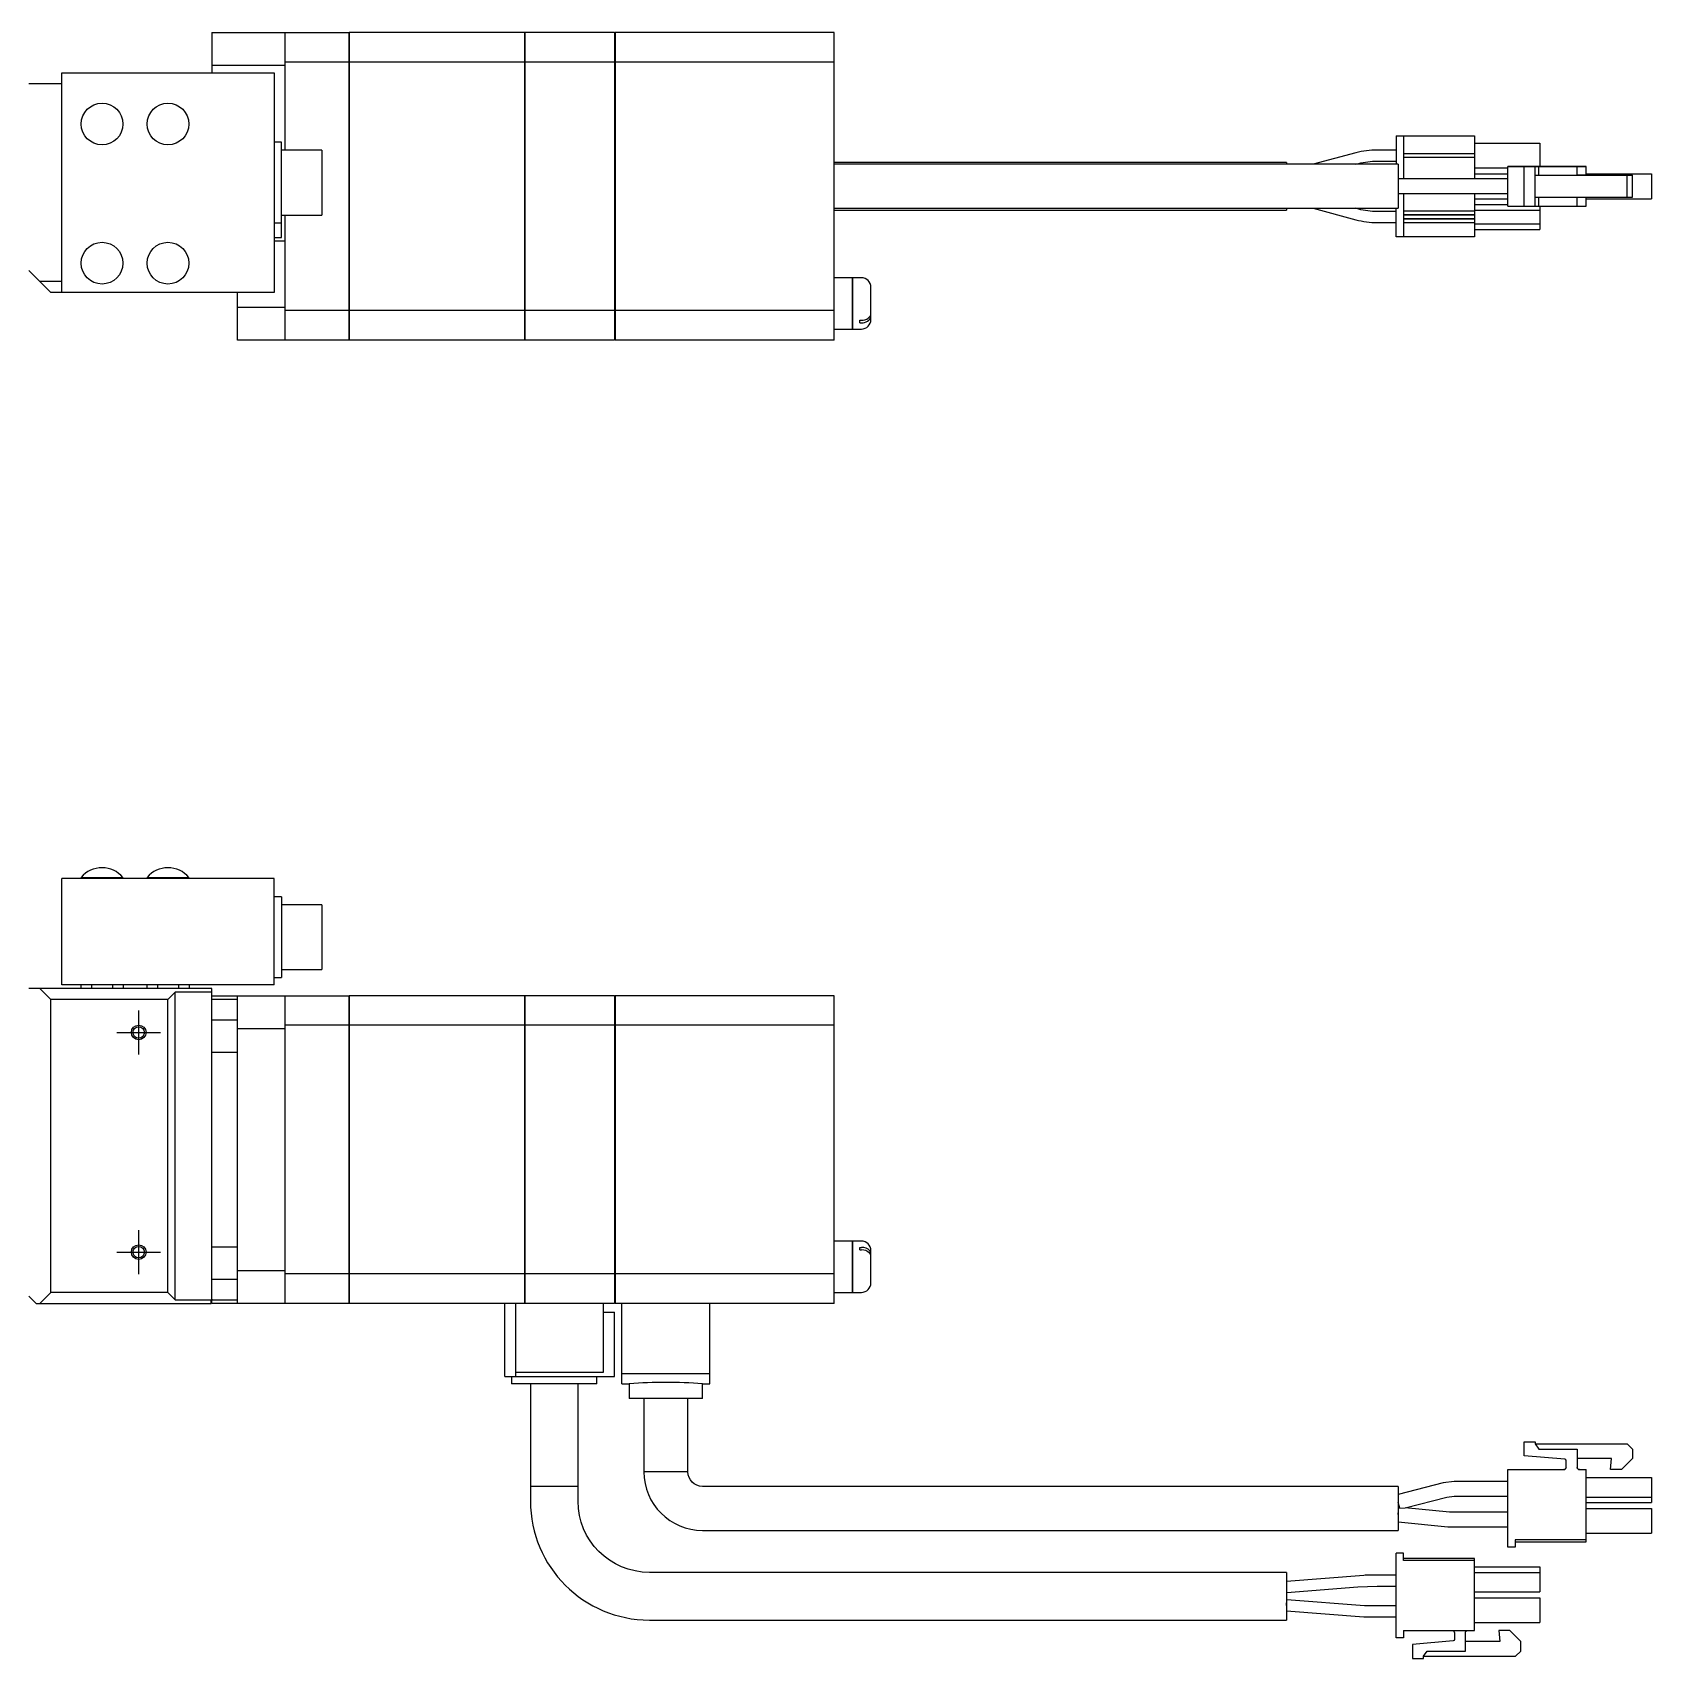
# Model space of a CAD drawing. Extents: x 0 to 933, y -8 to 549.
# Drawn here: x 241.3 to 462.4, y 327.1 to 549.1 of the extents above; entities that cross this region are included whole.
import ezdxf

# ---------------------------------------------------------------- set-up
doc = ezdxf.new("R2010")
doc.units = 0
doc.header["$LTSCALE"] = 0.5
doc.linetypes.add('CENTER', pattern=[50.8, 31.75, -6.35, 6.35, -6.35])
for name, color, linetype in [('MSM_CENTER', 1, 'CENTER'), ('MSM_CONTINUOUS', 7, 'CONTINUOUS'), ('MSM_NARROW', 5, 'CONTINUOUS')]:
    doc.layers.add(name, color=color, linetype=linetype)

msp = doc.modelspace()

# ---------------------------------------------------------------- linework, layer by layer
at = {"layer": 'MSM_CENTER'}
for p, q in [((255.76, 409.56), (255.76, 415.56)), ((252.76, 412.56), (258.76, 412.56)), ((255.76, 379.56), (255.76, 385.56)), ((252.76, 382.56), (258.76, 382.56))]:
    msp.add_line(p, q, dxfattribs=at)
at = {"layer": 'MSM_CONTINUOUS'}
for p, q in [((265.76, 549.12), (265.76, 543.62)), ((265.76, 549.12), (284.46, 549.12)), ((275.76, 533.04), (275.76, 549.12)), ((284.46, 549.12), (284.46, 507.12)), ((284.51, 549.07), (284.46, 549.07)), ((284.51, 549.12), (284.51, 507.12)), ((308.46, 549.12), (284.51, 549.12)), ((308.46, 549.12), (308.46, 507.12)), ((308.51, 549.07), (308.46, 549.07)), ((308.51, 549.12), (308.51, 507.12)), ((320.76, 549.12), (308.51, 549.12)), ((320.76, 549.12), (320.76, 507.12)), ((320.81, 549.07), (320.76, 549.07)), ((320.81, 549.12), (320.81, 507.12)), ((350.76, 549.12), (320.81, 549.12)), ((350.76, 507.12), (350.76, 549.12)), ((275.76, 544.62), (265.76, 544.62)), ((284.46, 545.09), (275.76, 545.09)), ((284.51, 544.83), (284.46, 544.83)), ((308.46, 545.09), (284.51, 545.09)), ((308.51, 544.83), (308.46, 544.83)), ((320.76, 545.09), (308.51, 545.09)), ((320.81, 544.83), (320.76, 544.83)), ((350.76, 545.09), (320.81, 545.09)), ((245.26, 542.12), (240.76, 542.12)), ((245.26, 513.62), (245.26, 543.62)), ((245.26, 543.62), (274.26, 543.62)), ((274.26, 543.62), (274.26, 513.62)), ((275.26, 534.12), (274.26, 534.12)), ((275.26, 521.12), (275.26, 534.12)), ((280.76, 533.04), (275.26, 533.04)), ((280.76, 533.04), (280.76, 524.19)), ((427.51, 533.07), (424.88, 533.07)), ((427.51, 535.02), (427.51, 531.12)), ((427.51, 535.02), (438.21, 535.02)), ((428.51, 535.02), (428.51, 529.12)), ((438.21, 535.02), (438.21, 529.12)), ((438.21, 534.02), (447.11, 534.02)), ((447.11, 534.02), (447.11, 530.82)), ((412.51, 531.37), (350.76, 531.37)), ((427.76, 531.12), (350.76, 531.12)), ((412.51, 531.37), (412.51, 531.12)), ((422, 532.69), (416.14, 531.12)), ((421.93, 531.12), (422.39, 531.24)), ((424.88, 531.57), (427.51, 531.57)), ((427.76, 531.12), (427.76, 525.12)), ((438.21, 532.57), (428.51, 532.57)), ((438.21, 532.07), (428.51, 532.07)), ((442.76, 530.82), (450.41, 530.82)), ((442.76, 530.82), (442.76, 530.82)), ((443.76, 530.82), (442.76, 530.82)), ((442.76, 525.42), (442.76, 530.82)), ((453.46, 530.82), (443.76, 530.82)), ((444.96, 525.42), (444.96, 530.82)), ((444.96, 530.82), (446.46, 530.82)), ((450.53, 530.82), (444.96, 530.82)), ((446.46, 525.42), (446.46, 530.82)), ((446.46, 530.82), (446.96, 530.82)), ((446.96, 530.82), (452.21, 530.82)), ((446.96, 529.62), (446.96, 530.82)), ((450.41, 530.82), (450.71, 530.82)), ((450.71, 530.82), (450.53, 530.82)), ((452.21, 530.82), (452.51, 530.82)), ((452.21, 529.62), (452.21, 530.82)), ((452.51, 530.82), (453.46, 530.82)), ((453.46, 530.82), (453.46, 530.82)), ((453.46, 529.62), (453.46, 530.82)), ((434.14, 529.12), (427.76, 529.12)), ((434.67, 529.12), (427.76, 529.12)), ((435.4, 529.12), (434.14, 529.12)), ((434.86, 529.12), (434.67, 529.12)), ((442.76, 529.12), (434.86, 529.12)), ((442.76, 529.12), (435.4, 529.12)), ((438.21, 530.62), (442.76, 530.62)), ((438.21, 529.82), (442.76, 529.82)), ((446.46, 529.62), (446.96, 529.62)), ((446.46, 529.62), (459.06, 529.62)), ((446.96, 529.62), (452.21, 529.62)), ((456.89, 529.62), (452.21, 529.62)), ((452.51, 529.62), (452.21, 529.62)), ((453.46, 529.82), (462.36, 529.82)), ((453.46, 529.82), (462.36, 529.82)), ((453.46, 529.82), (462.36, 529.82)), ((456.76, 529.62), (456.89, 529.62)), ((458.26, 529.62), (456.76, 529.62)), ((459.76, 529.62), (458.26, 529.62)), ((459.06, 526.62), (459.06, 529.62)), ((459.06, 529.62), (459.76, 529.62)), ((459.76, 526.62), (459.76, 529.62)), ((462.36, 529.82), (462.36, 526.42)), ((427.76, 527.12), (434.14, 527.12)), ((428.51, 527.12), (428.51, 521.22)), ((434.14, 527.12), (435.4, 527.12)), ((435.4, 527.12), (442.76, 527.12)), ((438.21, 527.12), (438.21, 521.22)), ((438.21, 526.42), (442.76, 526.42)), ((446.46, 526.62), (459.06, 526.62)), ((446.96, 525.42), (446.96, 526.62)), ((452.21, 525.42), (452.21, 526.62)), ((453.46, 525.42), (453.46, 526.62)), ((453.46, 526.42), (462.36, 526.42)), ((459.06, 526.62), (459.76, 526.62)), ((275.26, 524.19), (280.76, 524.19)), ((275.76, 507.12), (275.76, 524.19)), ((350.76, 525.12), (427.76, 525.12)), ((350.76, 524.87), (412.51, 524.87)), ((412.51, 525.12), (412.51, 524.87)), ((416.14, 525.12), (422, 523.55)), ((422.38, 525), (421.93, 525.12)), ((427.51, 524.67), (424.88, 524.67)), ((427.51, 521.22), (427.51, 525.12)), ((438.21, 524.72), (428.51, 524.72)), ((438.21, 524.22), (428.51, 524.22)), ((438.21, 524.17), (428.51, 524.17)), ((438.21, 525.62), (442.76, 525.62)), ((438.21, 524.87), (447.11, 524.87)), ((442.76, 525.42), (444.96, 525.42)), ((444.96, 525.42), (446.46, 525.42)), ((446.46, 525.42), (446.96, 525.42)), ((446.96, 525.42), (452.21, 525.42)), ((447.11, 525.42), (447.11, 522.22)), ((452.21, 525.42), (452.51, 525.42)), ((452.51, 525.42), (453.46, 525.42)), ((274.26, 523.12), (275.26, 523.12)), ((424.88, 523.17), (427.51, 523.17)), ((438.21, 523.67), (428.51, 523.67)), ((438.21, 523.62), (428.51, 523.62)), ((438.21, 523.12), (428.51, 523.12)), ((438.21, 522.97), (447.11, 522.97)), ((438.21, 522.22), (447.11, 522.22)), ((274.26, 521.12), (275.26, 521.12)), ((275.76, 520.62), (274.26, 520.62)), ((438.21, 521.22), (427.51, 521.22)), ((242.26, 515.12), (240.76, 516.62)), ((353.26, 515.62), (350.76, 515.62)), ((353.26, 508.62), (353.26, 515.62)), ((353.31, 515.57), (353.26, 515.57)), ((353.31, 508.62), (353.31, 515.62)), ((354.46, 515.62), (353.31, 515.62)), ((245.26, 515.12), (242.26, 515.12)), ((243.76, 513.62), (242.26, 515.12)), ((274.26, 513.62), (243.76, 513.62)), ((269.26, 507.12), (269.26, 513.62)), ((355.76, 509.92), (355.76, 514.32)), ((269.26, 511.62), (275.76, 511.62)), ((284.46, 511.15), (275.76, 511.15)), ((284.51, 511.4), (284.46, 511.4)), ((308.46, 511.15), (284.51, 511.15)), ((308.51, 511.4), (308.46, 511.4)), ((320.76, 511.15), (308.51, 511.15)), ((320.81, 511.4), (320.76, 511.4)), ((350.76, 511.15), (320.81, 511.15)), ((350.76, 508.62), (353.26, 508.62)), ((353.26, 508.67), (353.31, 508.67)), ((353.31, 508.62), (354.46, 508.62)), ((354.26, 509.83), (354.46, 509.83)), ((354.26, 509.47), (354.26, 509.83)), ((354.26, 509.47), (354.46, 509.47)), ((284.46, 507.12), (269.26, 507.12)), ((284.51, 507.17), (284.46, 507.17)), ((308.46, 507.12), (284.51, 507.12)), ((308.51, 507.17), (308.46, 507.17)), ((320.76, 507.12), (308.51, 507.12)), ((320.81, 507.17), (320.76, 507.17)), ((350.76, 507.12), (320.81, 507.12)), ((274.26, 433.56), (245.26, 433.56)), ((245.26, 419.06), (245.26, 433.56)), ((247.91, 433.72), (253.61, 433.72)), ((247.91, 433.72), (247.91, 433.56)), ((253.61, 433.56), (253.61, 433.72)), ((256.91, 433.72), (262.61, 433.72)), ((256.91, 433.72), (256.91, 433.56)), ((262.61, 433.56), (262.61, 433.72)), ((274.26, 419.06), (274.26, 433.56)), ((275.26, 431.06), (274.26, 431.06)), ((275.26, 431.06), (275.26, 420.06)), ((280.76, 429.99), (275.26, 429.99)), ((280.76, 429.99), (280.76, 421.14)), ((274.26, 420.06), (275.26, 420.06)), ((275.26, 421.14), (280.76, 421.14)), ((265.76, 418.56), (240.76, 418.56)), ((243.76, 417.06), (242.26, 418.56)), ((274.26, 419.06), (245.26, 419.06)), ((247.87, 419.06), (247.87, 418.56)), ((249.32, 419.06), (249.32, 418.56)), ((252.2, 419.06), (252.2, 418.56)), ((253.65, 419.06), (253.65, 418.56)), ((256.87, 419.06), (256.87, 418.56)), ((258.32, 419.06), (258.32, 418.56)), ((260.76, 418.06), (259.76, 417.06)), ((260.76, 376.06), (260.76, 418.06)), ((265.76, 418.06), (260.76, 418.06)), ((261.2, 419.06), (261.2, 418.56)), ((262.65, 419.06), (262.65, 418.56)), ((265.76, 375.56), (265.76, 418.56)), ((265.76, 417.56), (284.46, 417.56)), ((269.26, 375.56), (269.26, 417.56)), ((275.76, 375.56), (275.76, 417.56)), ((284.46, 417.56), (284.46, 375.56)), ((284.51, 417.51), (284.46, 417.51)), ((284.51, 417.56), (284.51, 375.56)), ((308.46, 417.56), (284.51, 417.56)), ((308.46, 417.56), (308.46, 375.56)), ((308.51, 417.51), (308.46, 417.51)), ((308.51, 417.56), (308.51, 375.56)), ((320.76, 417.56), (308.51, 417.56)), ((320.76, 417.56), (320.76, 375.56)), ((320.81, 417.51), (320.76, 417.51)), ((320.81, 417.56), (320.81, 375.56)), ((350.76, 417.56), (320.81, 417.56)), ((350.76, 375.56), (350.76, 417.56)), ((259.76, 417.06), (243.76, 417.06)), ((243.76, 377.06), (243.76, 417.06)), ((259.76, 377.06), (259.76, 417.06)), ((269.26, 417.06), (265.76, 417.06)), ((265.76, 414.3), (269.26, 414.3)), ((275.76, 413.06), (269.26, 413.06)), ((284.46, 413.53), (275.76, 413.53)), ((284.51, 413.27), (284.46, 413.27)), ((308.46, 413.53), (284.51, 413.53)), ((308.51, 413.27), (308.46, 413.27)), ((320.76, 413.53), (308.51, 413.53)), ((320.81, 413.27), (320.76, 413.27)), ((350.76, 413.53), (320.81, 413.53)), ((269.26, 409.82), (265.76, 409.82)), ((265.76, 383.3), (269.26, 383.3)), ((353.26, 384.06), (350.76, 384.06)), ((353.26, 377.06), (353.26, 384.06)), ((353.31, 384.01), (353.26, 384.01)), ((353.31, 377.06), (353.31, 384.06)), ((354.46, 384.06), (353.31, 384.06)), ((354.26, 383.21), (354.46, 383.21)), ((354.26, 382.85), (354.26, 383.21)), ((354.26, 382.85), (354.46, 382.85)), ((355.76, 378.36), (355.76, 382.76)), ((269.26, 380.06), (275.76, 380.06)), ((284.51, 379.85), (284.46, 379.85)), ((308.51, 379.85), (308.46, 379.85)), ((320.81, 379.85), (320.76, 379.85)), ((269.26, 378.82), (265.76, 378.82)), ((284.46, 379.59), (275.76, 379.59)), ((308.46, 379.59), (284.51, 379.59)), ((320.76, 379.59), (308.51, 379.59)), ((350.76, 379.59), (320.81, 379.59)), ((240.76, 376.56), (241.76, 375.56)), ((241.76, 375.56), (265.66, 375.56)), ((242.26, 375.56), (243.76, 377.06)), ((259.76, 377.06), (243.76, 377.06)), ((259.76, 377.06), (260.76, 376.06)), ((260.76, 376.06), (265.67, 376.06)), ((265.67, 375.57), (265.66, 375.56)), ((265.76, 376.19), (265.67, 376.06)), ((265.67, 375.57), (265.67, 376.06)), ((265.67, 375.57), (265.76, 375.66)), ((265.76, 376.06), (269.26, 376.06)), ((284.46, 375.56), (265.76, 375.56)), ((284.51, 375.61), (284.46, 375.61)), ((320.76, 375.56), (284.51, 375.56)), ((305.76, 365.56), (305.76, 375.56)), ((307.26, 365.56), (307.26, 375.56)), ((308.51, 375.61), (308.46, 375.61)), ((319.26, 366.16), (319.26, 375.56)), ((320.81, 375.61), (320.76, 375.61)), ((350.76, 375.56), (320.81, 375.56)), ((321.76, 364.57), (321.76, 375.56)), ((333.76, 364.57), (333.76, 375.56)), ((350.76, 377.06), (353.26, 377.06)), ((353.26, 377.11), (353.31, 377.11)), ((353.31, 377.06), (354.46, 377.06)), ((319.26, 374.36), (320.76, 374.36)), ((320.76, 365.56), (320.76, 374.36)), ((305.76, 365.56), (320.76, 365.56)), ((306.69, 365.56), (306.69, 364.56)), ((318.33, 364.56), (306.69, 364.56)), ((307.26, 366.16), (319.26, 366.16)), ((309.26, 364.56), (309.26, 348.56)), ((315.76, 348.56), (315.76, 364.56)), ((318.33, 364.56), (318.33, 365.56)), ((321.76, 365.99), (333.76, 365.99)), ((321.76, 364.57), (322.76, 364.57)), ((322.76, 364.57), (322.76, 362.56)), ((332.76, 364.57), (333.76, 364.57)), ((332.76, 362.56), (332.76, 364.57)), ((332.76, 362.56), (322.76, 362.56)), ((324.76, 362.56), (324.76, 352.56)), ((330.76, 352.56), (330.76, 362.56)), ((444.96, 354.75), (444.96, 356.66)), ((444.96, 356.66), (446.46, 356.66)), ((444.96, 356.66), (446.46, 356.66)), ((446.46, 356.66), (446.46, 356.36)), ((446.46, 356.36), (446.96, 355.66)), ((446.46, 356.36), (446.96, 355.66)), ((446.46, 356.36), (459.06, 356.36)), ((446.46, 356.36), (459.06, 356.36)), ((446.96, 355.66), (452.21, 355.66)), ((446.96, 355.66), (452.21, 355.66)), ((452.21, 355.66), (452.21, 353.16)), ((459.06, 356.36), (459.76, 355.66)), ((459.06, 356.36), (459.76, 355.66)), ((459.76, 355.66), (459.76, 354.36)), ((450.53, 354.26), (444.96, 354.75)), ((450.71, 353.16), (450.71, 354.06)), ((456.89, 354.36), (452.21, 354.36)), ((456.76, 352.86), (456.89, 354.36)), ((456.76, 352.86), (456.89, 354.36)), ((459.76, 354.36), (458.26, 352.86)), ((330.76, 352.56), (324.76, 352.56)), ((433.89, 351.04), (427.76, 349.44)), ((435.4, 351.24), (433.89, 351.04)), ((442.76, 351.24), (435.4, 351.24)), ((442.76, 352.86), (450.41, 352.86)), ((442.76, 342.26), (442.76, 352.86)), ((442.76, 352.86), (450.41, 352.86)), ((450.42, 352.86), (450.41, 352.86)), ((452.51, 352.86), (453.46, 352.86)), ((452.51, 352.86), (452.51, 352.86)), ((452.51, 352.86), (453.46, 352.86)), ((453.46, 343.01), (453.46, 352.86)), ((453.46, 351.76), (462.36, 351.76)), ((453.46, 351.76), (462.36, 351.76)), ((458.26, 352.86), (456.76, 352.86)), ((462.36, 351.76), (462.36, 348.36)), ((315.76, 350.56), (309.26, 350.56)), ((427.76, 350.56), (332.76, 350.56)), ((427.76, 350.56), (427.76, 344.56)), ((428.71, 347.62), (434.39, 349.11)), ((434.39, 349.11), (435.4, 349.24)), ((435.4, 349.24), (442.76, 349.24)), ((453.46, 349.11), (462.36, 349.11)), ((427.98, 347.57), (427.76, 348.41)), ((427.76, 346.71), (427.86, 347.71)), ((427.95, 347.7), (427.86, 347.71)), ((427.98, 347.57), (428.71, 347.62)), ((434.76, 347.04), (428.71, 347.62)), ((434.86, 347.04), (434.76, 347.04)), ((442.76, 347.04), (434.86, 347.04)), ((453.46, 348.36), (462.36, 348.36)), ((453.46, 347.56), (462.36, 347.56)), ((453.46, 347.56), (462.36, 347.56)), ((462.36, 347.56), (462.36, 344.16)), ((332.76, 344.56), (427.76, 344.56)), ((427.76, 345.71), (434.57, 345.05)), ((434.57, 345.05), (434.86, 345.04)), ((434.86, 345.04), (442.76, 345.04)), ((443.76, 342.26), (442.76, 342.26)), ((453.46, 343.26), (443.76, 343.26)), ((443.76, 343.26), (443.76, 342.26)), ((443.76, 343.01), (453.46, 343.01)), ((453.46, 344.16), (462.36, 344.16)), ((427.51, 329.86), (427.51, 341.46)), ((428.51, 341.46), (427.51, 341.46)), ((428.51, 340.46), (428.51, 341.46)), ((438.21, 340.71), (428.51, 340.71)), ((438.21, 340.46), (428.51, 340.46)), ((438.21, 330.86), (438.21, 340.71)), ((412.51, 338.81), (325.51, 338.81)), ((412.51, 338.81), (412.51, 332.31)), ((423.06, 338.4), (412.51, 337.56)), ((427.51, 338.44), (423.91, 338.44)), ((438.21, 339.56), (447.11, 339.56)), ((438.21, 338.81), (447.11, 338.81)), ((447.11, 339.56), (447.11, 336.16)), ((412.57, 336.06), (422.25, 336.83)), ((422.25, 336.83), (424.88, 336.94)), ((424.88, 336.94), (427.51, 336.94)), ((438.21, 336.16), (447.11, 336.16)), ((438.21, 335.36), (447.11, 335.36)), ((447.11, 335.36), (447.11, 331.96)), ((412.57, 335.06), (412.51, 335.03)), ((412.51, 334.31), (412.57, 335.06)), ((412.51, 333.56), (423.08, 332.77)), ((423.19, 334.26), (412.57, 335.06)), ((427.51, 334.24), (423.89, 334.24)), ((325.51, 332.31), (412.51, 332.31)), ((423.89, 332.74), (427.51, 332.74)), ((438.21, 331.96), (447.11, 331.96)), ((428.51, 329.86), (427.51, 329.86)), ((428.51, 330.86), (438.21, 330.86)), ((428.51, 330.86), (428.51, 329.86)), ((435.28, 329.46), (429.71, 328.97)), ((429.71, 328.97), (429.71, 327.06)), ((435.46, 330.56), (435.46, 329.66)), ((436.96, 328.06), (436.96, 330.56)), ((441.64, 329.36), (436.96, 329.36)), ((441.51, 330.86), (441.64, 329.36)), ((443.01, 330.86), (441.51, 330.86)), ((444.51, 329.36), (443.01, 330.86)), ((444.51, 328.06), (444.51, 329.36)), ((429.71, 327.06), (431.21, 327.06)), ((431.21, 327.36), (431.71, 328.06)), ((431.21, 327.36), (443.81, 327.36)), ((431.21, 327.06), (431.21, 327.36)), ((431.71, 328.06), (436.96, 328.06)), ((443.81, 327.36), (444.51, 328.06))]:
    msp.add_line(p, q, dxfattribs=at)
for centre, radius in [((250.76, 536.62), 2.85), ((259.76, 536.62), 2.85), ((250.76, 517.62), 2.85), ((259.76, 517.62), 2.85), ((255.76, 412.56), 0.783), ((255.76, 382.56), 0.783)]:
    msp.add_circle(centre, radius, dxfattribs=at)
for centre, radius, start, end in [((424.88, 521.92), 11.15, 89.9911, 105.0006), ((424.88, 534.32), 11.15, 255.0015, 270.0068), ((354.46, 514.32), 1.3, 0, 90), ((354.95, 510.79), 0.809, 303.6126, 357.2927), ((354.48, 511.44), 1.61, 269.2584, 304.7863), ((354.46, 509.92), 1.3, 270, 360), ((354.48, 511.13), 1.66, 269.4455, 299.7231), ((354.87, 510.47), 0.891, 298.7486, 355.0367), ((250.76, 431.36), 3.7, 89.9943, 140.3692), ((250.76, 431.36), 3.7, 39.6308, 90), ((259.76, 431.36), 3.7, 89.9943, 140.3692), ((259.76, 431.36), 3.7, 39.6308, 90), ((354.46, 382.76), 1.3, 0, 90), ((354.54, 381.8), 1.41, 41.3743, 92.8178), ((354.55, 381.47), 1.39, 42.8199, 93.04), ((355.01, 381.91), 0.754, 5.8166, 41.8939), ((355.01, 382.26), 0.751, 1.7681, 38.8955), ((354.46, 378.36), 1.3, 270, 360), ((327.79, 304.04), 60.73, 90.0287, 94.7515), ((327.73, 304.09), 60.68, 85.2466, 89.9732), ((450.41, 353.16), 0.3, 270, 360), ((450.41, 353.16), 0.3, 270, 360), ((450.51, 354.06), 0.2, 360, 85), ((452.51, 353.16), 0.3, 180, 270), ((332.76, 352.56), 8, 180, 270), ((325.51, 348.56), 16.25, 180, 270), ((423.91, 327.69), 10.75, 90, 94.548), ((412.57, 336.14), 0.0773, 219.0479, 269.5838), ((423.89, 343.49), 10.75, 265.7108, 270)]:
    msp.add_arc(centre, radius, start, end, dxfattribs=at)
at = {"layer": 'MSM_CONTINUOUS', "extrusion": (0, 0, -1)}
for centre, radius, start, end in [((-424.88, 521.91), 9.65, 75.0035, 90.008), ((-424.88, 534.32), 9.65, 269.9899, 284.9986), ((-450.41, 353.16), 0.3, 180, 270), ((-450.41, 353.16), 0.3, 180, 270), ((-452.51, 353.16), 0.3, 270, 0), ((-452.51, 353.16), 0.3, 270, 0), ((-332.76, 352.56), 2, 270, 0), ((-325.51, 348.56), 9.75, 270, 0), ((-423.89, 343.49), 9.25, 270, 274.2892), ((-435.16, 330.56), 0.3, 90, 180), ((-435.26, 329.66), 0.2, 180, 265), ((-437.26, 330.56), 0.3, 0, 90)]:
    msp.add_arc(centre, radius, start, end, dxfattribs=at)
at = {"layer": 'MSM_NARROW'}
for centre in [(255.76, 412.56), (255.76, 382.56)]:
    msp.add_circle(centre, 1, dxfattribs=at)

doc.saveas('drawing.dxf')
